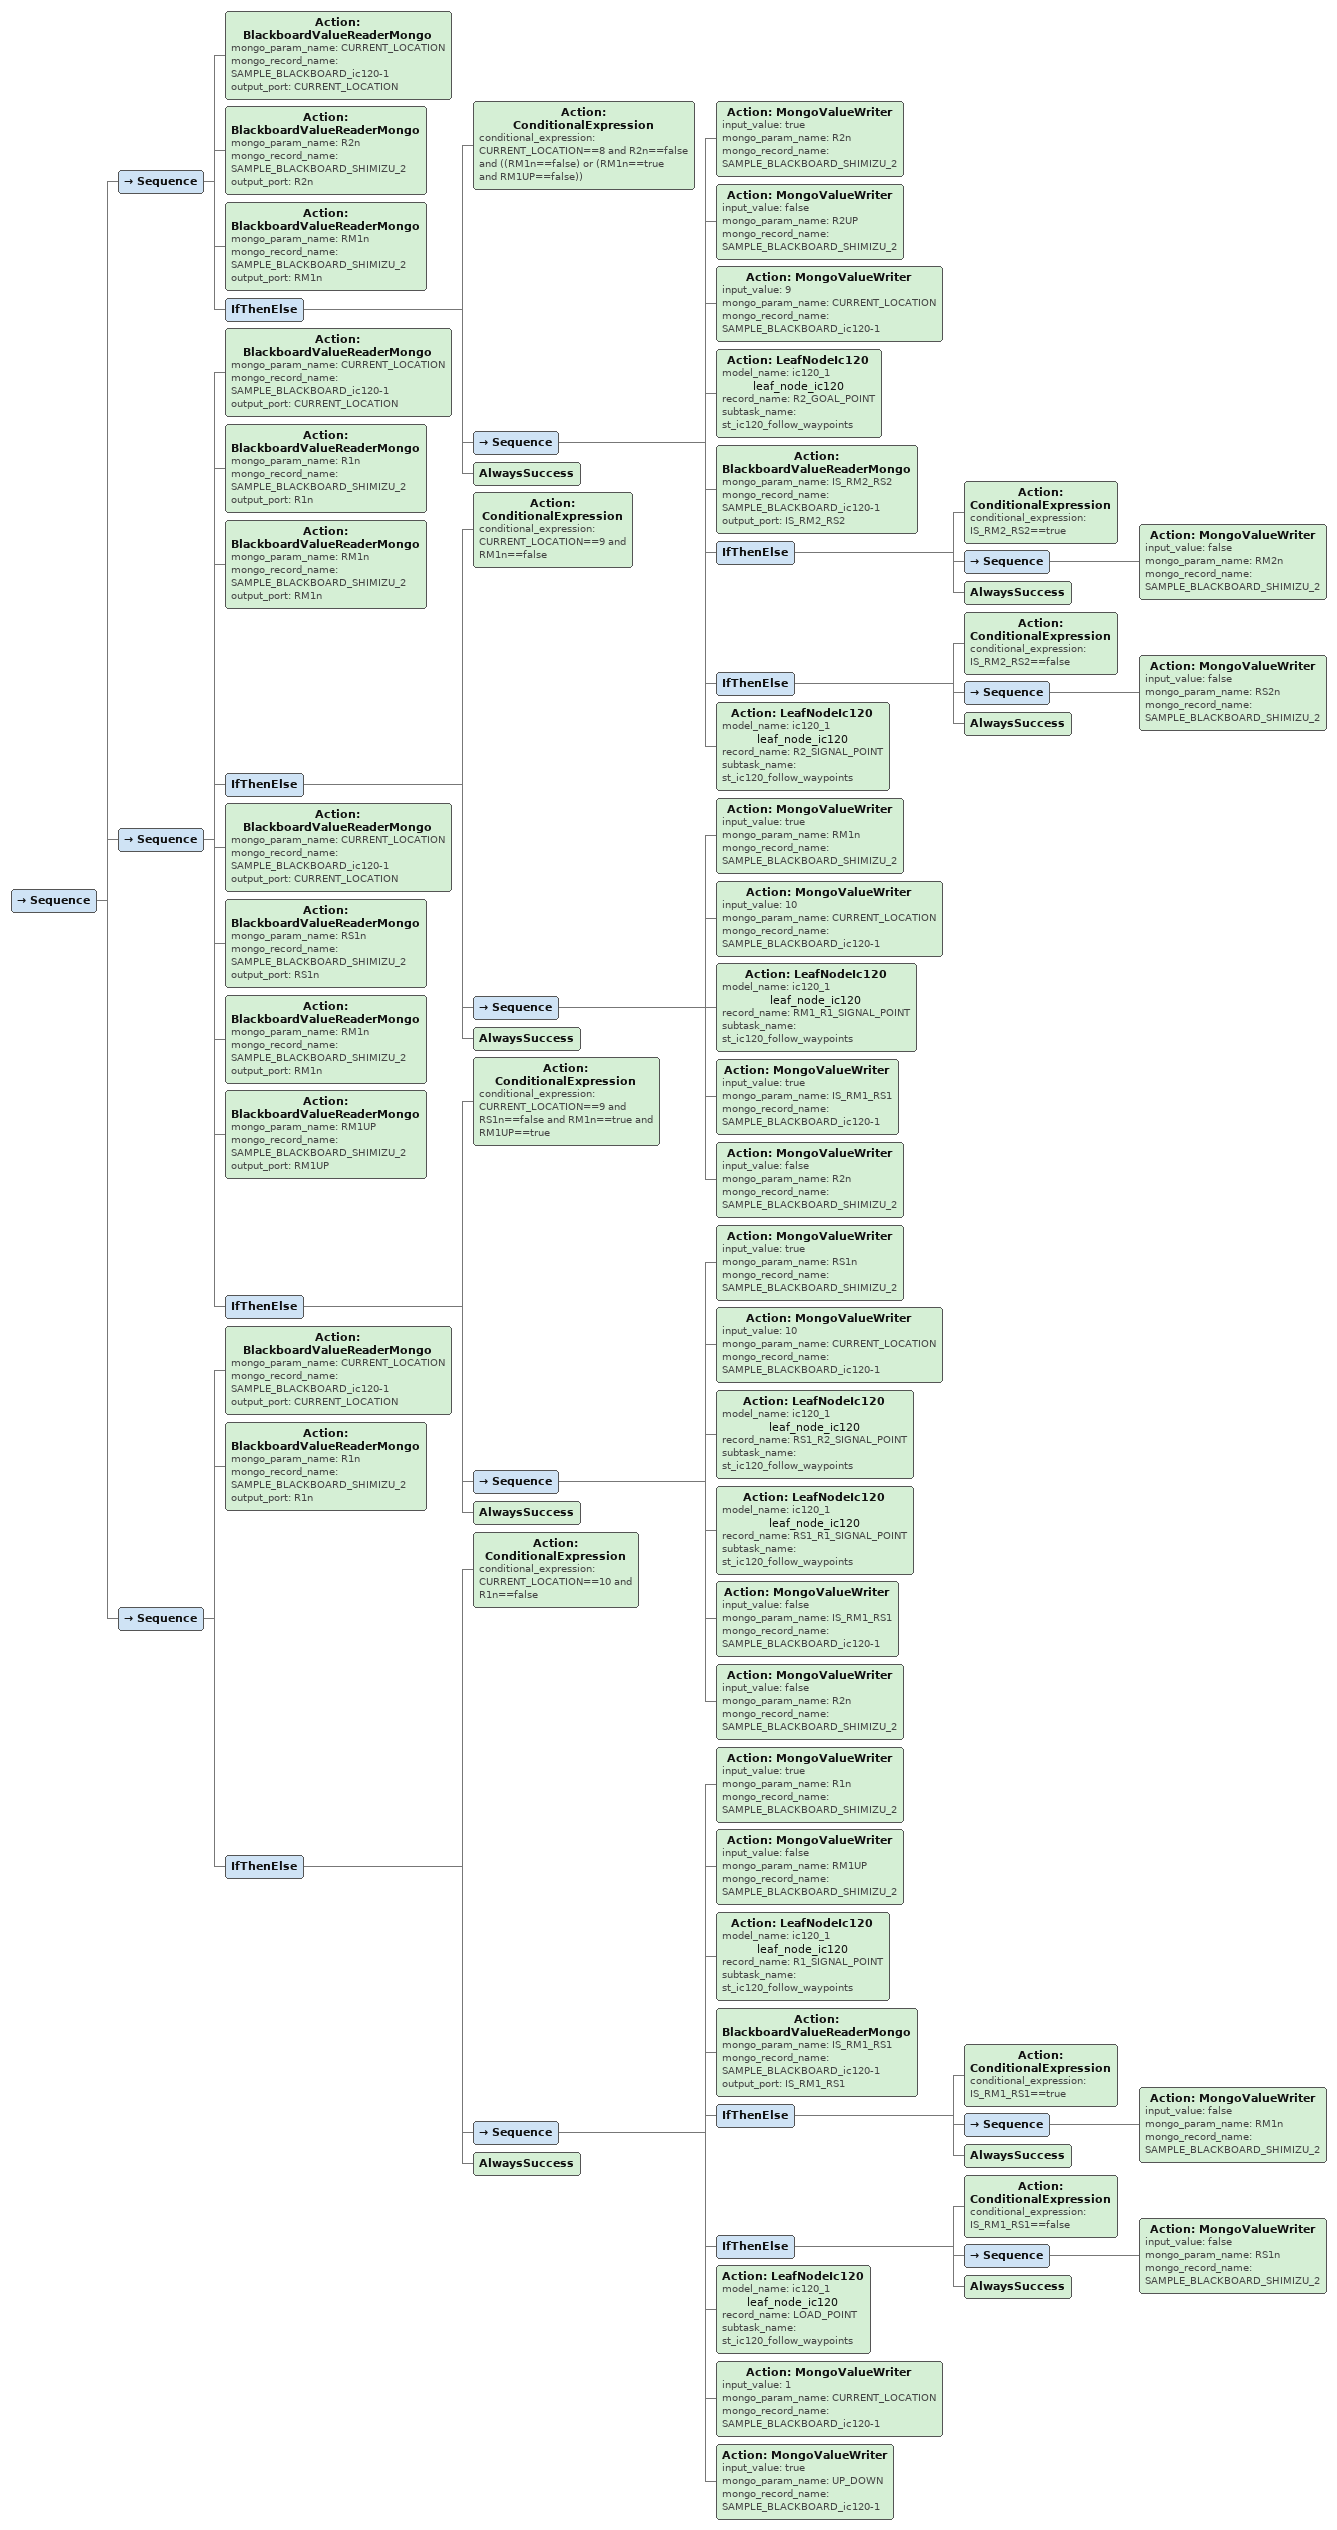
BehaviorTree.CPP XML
<Sequence>
    <Sequence>
        <Action ID="BlackboardValueReaderMongo" mongo_param_name="CURRENT_LOCATION" mongo_record_name="SAMPLE_BLACKBOARD_ic120-1" output_port="CURRENT_LOCATION"/>
        <Action ID="BlackboardValueReaderMongo" mongo_param_name="R2n" mongo_record_name="SAMPLE_BLACKBOARD_SHIMIZU_2" output_port="R2n"/>
        <Action ID="BlackboardValueReaderMongo" mongo_param_name="RM1n" mongo_record_name="SAMPLE_BLACKBOARD_SHIMIZU_2" output_port="RM1n"/>
        <IfThenElse>
            <Action ID="ConditionalExpression" conditional_expression="CURRENT_LOCATION==8 and R2n==false and  ((RM1n==false)  or (RM1n==true and RM1UP==false))"/>
            <Sequence>
                <Action ID="MongoValueWriter" input_value="true" mongo_param_name="R2n" mongo_record_name="SAMPLE_BLACKBOARD_SHIMIZU_2"/>
                <Action ID="MongoValueWriter" input_value="false" mongo_param_name="R2UP" mongo_record_name="SAMPLE_BLACKBOARD_SHIMIZU_2"/>
                <Action ID="MongoValueWriter" input_value="9" mongo_param_name="CURRENT_LOCATION" mongo_record_name="SAMPLE_BLACKBOARD_ic120-1"/>
                <Action ID="LeafNodeIc120" model_name="ic120_1" name="leaf_node_ic120" record_name="R2_GOAL_POINT" subtask_name="st_ic120_follow_waypoints"/>
                <Action ID="BlackboardValueReaderMongo" mongo_param_name="IS_RM2_RS2" mongo_record_name="SAMPLE_BLACKBOARD_ic120-1" output_port="IS_RM2_RS2"/>
                <IfThenElse>
                    <Action ID="ConditionalExpression" conditional_expression="IS_RM2_RS2==true"/>
                    <Sequence>
                        <Action ID="MongoValueWriter" input_value="false" mongo_param_name="RM2n" mongo_record_name="SAMPLE_BLACKBOARD_SHIMIZU_2"/>
                    </Sequence>
                    <AlwaysSuccess/>
                </IfThenElse>
                <IfThenElse>
                    <Action ID="ConditionalExpression" conditional_expression="IS_RM2_RS2==false"/>
                    <Sequence>
                        <Action ID="MongoValueWriter" input_value="false" mongo_param_name="RS2n" mongo_record_name="SAMPLE_BLACKBOARD_SHIMIZU_2"/>
                    </Sequence>
                    <AlwaysSuccess/>
                </IfThenElse>
                <Action ID="LeafNodeIc120" model_name="ic120_1" name="leaf_node_ic120" record_name="R2_SIGNAL_POINT" subtask_name="st_ic120_follow_waypoints"/>
            </Sequence>
            <AlwaysSuccess/>
        </IfThenElse>
    </Sequence>
    <Sequence>
        <Action ID="BlackboardValueReaderMongo" mongo_param_name="CURRENT_LOCATION" mongo_record_name="SAMPLE_BLACKBOARD_ic120-1" output_port="CURRENT_LOCATION"/>
        <Action ID="BlackboardValueReaderMongo" mongo_param_name="R1n" mongo_record_name="SAMPLE_BLACKBOARD_SHIMIZU_2" output_port="R1n"/>
        <Action ID="BlackboardValueReaderMongo" mongo_param_name="RM1n" mongo_record_name="SAMPLE_BLACKBOARD_SHIMIZU_2" output_port="RM1n"/>
        <IfThenElse>
            <Action ID="ConditionalExpression" conditional_expression="CURRENT_LOCATION==9  and RM1n==false"/>
            <Sequence>
                <Action ID="MongoValueWriter" input_value="true" mongo_param_name="RM1n" mongo_record_name="SAMPLE_BLACKBOARD_SHIMIZU_2"/>
                <Action ID="MongoValueWriter" input_value="10" mongo_param_name="CURRENT_LOCATION" mongo_record_name="SAMPLE_BLACKBOARD_ic120-1"/>
                <Action ID="LeafNodeIc120" model_name="ic120_1" name="leaf_node_ic120" record_name="RM1_R1_SIGNAL_POINT" subtask_name="st_ic120_follow_waypoints"/>
                <Action ID="MongoValueWriter" input_value="true" mongo_param_name="IS_RM1_RS1" mongo_record_name="SAMPLE_BLACKBOARD_ic120-1"/>
                <Action ID="MongoValueWriter" input_value="false" mongo_param_name="R2n" mongo_record_name="SAMPLE_BLACKBOARD_SHIMIZU_2"/>
            </Sequence>
            <AlwaysSuccess/>
        </IfThenElse>
        <Action ID="BlackboardValueReaderMongo" mongo_param_name="CURRENT_LOCATION" mongo_record_name="SAMPLE_BLACKBOARD_ic120-1" output_port="CURRENT_LOCATION"/>
        <Action ID="BlackboardValueReaderMongo" mongo_param_name="RS1n" mongo_record_name="SAMPLE_BLACKBOARD_SHIMIZU_2" output_port="RS1n"/>
        <Action ID="BlackboardValueReaderMongo" mongo_param_name="RM1n" mongo_record_name="SAMPLE_BLACKBOARD_SHIMIZU_2" output_port="RM1n"/>
        <Action ID="BlackboardValueReaderMongo" mongo_param_name="RM1UP" mongo_record_name="SAMPLE_BLACKBOARD_SHIMIZU_2" output_port="RM1UP"/>
        <IfThenElse>
            <Action ID="ConditionalExpression" conditional_expression="CURRENT_LOCATION==9 and RS1n==false and RM1n==true and RM1UP==true"/>
            <Sequence>
                <Action ID="MongoValueWriter" input_value="true" mongo_param_name="RS1n" mongo_record_name="SAMPLE_BLACKBOARD_SHIMIZU_2"/>
                <Action ID="MongoValueWriter" input_value="10" mongo_param_name="CURRENT_LOCATION" mongo_record_name="SAMPLE_BLACKBOARD_ic120-1"/>
                <Action ID="LeafNodeIc120" model_name="ic120_1" name="leaf_node_ic120" record_name="RS1_R2_SIGNAL_POINT" subtask_name="st_ic120_follow_waypoints"/>
                <Action ID="LeafNodeIc120" model_name="ic120_1" name="leaf_node_ic120" record_name="RS1_R1_SIGNAL_POINT" subtask_name="st_ic120_follow_waypoints"/>
                <Action ID="MongoValueWriter" input_value="false" mongo_param_name="IS_RM1_RS1" mongo_record_name="SAMPLE_BLACKBOARD_ic120-1"/>
                <Action ID="MongoValueWriter" input_value="false" mongo_param_name="R2n" mongo_record_name="SAMPLE_BLACKBOARD_SHIMIZU_2"/>
            </Sequence>
            <AlwaysSuccess/>
        </IfThenElse>
    </Sequence>
    <Sequence>
        <Action ID="BlackboardValueReaderMongo" mongo_param_name="CURRENT_LOCATION" mongo_record_name="SAMPLE_BLACKBOARD_ic120-1" output_port="CURRENT_LOCATION"/>
        <Action ID="BlackboardValueReaderMongo" mongo_param_name="R1n" mongo_record_name="SAMPLE_BLACKBOARD_SHIMIZU_2" output_port="R1n"/>
        <IfThenElse>
            <Action ID="ConditionalExpression" conditional_expression="CURRENT_LOCATION==10 and R1n==false"/>
            <Sequence>
                <Action ID="MongoValueWriter" input_value="true" mongo_param_name="R1n" mongo_record_name="SAMPLE_BLACKBOARD_SHIMIZU_2"/>
                <Action ID="MongoValueWriter" input_value="false" mongo_param_name="RM1UP" mongo_record_name="SAMPLE_BLACKBOARD_SHIMIZU_2"/>
                <Action ID="LeafNodeIc120" model_name="ic120_1" name="leaf_node_ic120" record_name="R1_SIGNAL_POINT" subtask_name="st_ic120_follow_waypoints"/>
                <Action ID="BlackboardValueReaderMongo" mongo_param_name="IS_RM1_RS1" mongo_record_name="SAMPLE_BLACKBOARD_ic120-1" output_port="IS_RM1_RS1"/>
                <IfThenElse>
                    <Action ID="ConditionalExpression" conditional_expression="IS_RM1_RS1==true"/>
                    <Sequence>
                        <Action ID="MongoValueWriter" input_value="false" mongo_param_name="RM1n" mongo_record_name="SAMPLE_BLACKBOARD_SHIMIZU_2"/>
                    </Sequence>
                    <AlwaysSuccess/>
                </IfThenElse>
                <IfThenElse>
                    <Action ID="ConditionalExpression" conditional_expression="IS_RM1_RS1==false"/>
                    <Sequence>
                        <Action ID="MongoValueWriter" input_value="false" mongo_param_name="RS1n" mongo_record_name="SAMPLE_BLACKBOARD_SHIMIZU_2"/>
                    </Sequence>
                    <AlwaysSuccess/>
                </IfThenElse>
                <Action ID="LeafNodeIc120" model_name="ic120_1" name="leaf_node_ic120" record_name="LOAD_POINT" subtask_name="st_ic120_follow_waypoints"/>
                <Action ID="MongoValueWriter" input_value="1" mongo_param_name="CURRENT_LOCATION" mongo_record_name="SAMPLE_BLACKBOARD_ic120-1"/>
                <Action ID="MongoValueWriter" input_value="true" mongo_param_name="UP_DOWN" mongo_record_name="SAMPLE_BLACKBOARD_ic120-1"/>
            </Sequence>
            <AlwaysSuccess/>
        </IfThenElse>
    </Sequence>
</Sequence>
